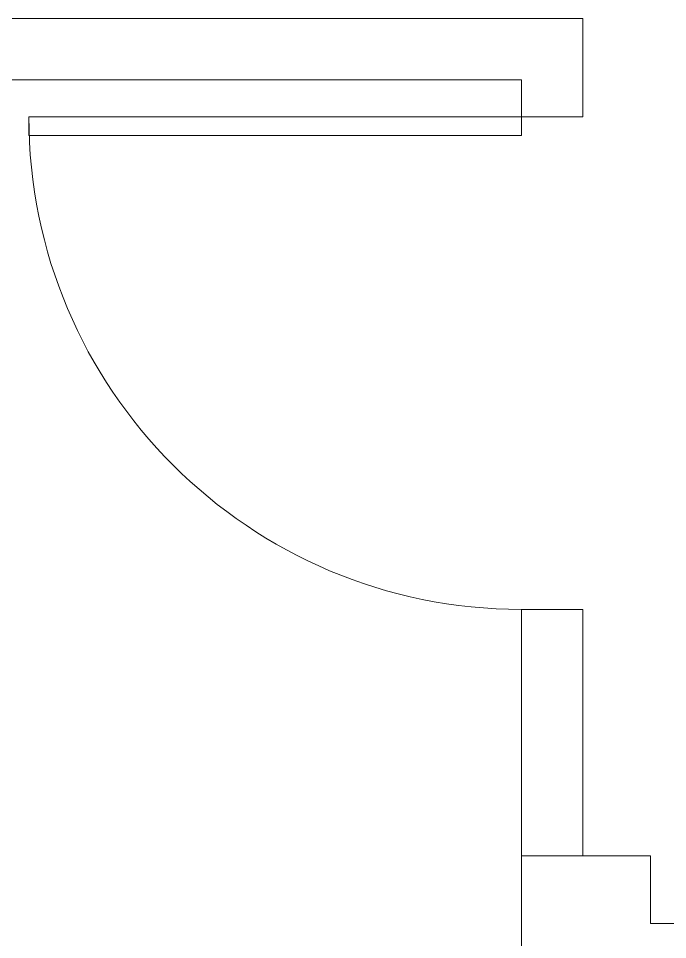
# Model space of a CAD drawing. Header units: metres. Extents: x 2999 to 3109, y 1752 to 1796.
# Drawn here: x 3029.07 to 3030.124, y 1761.757 to 1763.254 of the extents above; entities that cross this region are included whole.
import ezdxf

# ---------------------------------------------------------------- set-up
doc = ezdxf.new("R2010")
doc.units = ezdxf.units.M
doc.layers.add('PAREDES', color=7, linetype='Continuous')

msp = doc.modelspace()

# ---------------------------------------------------------------- linework, layer by layer
at = {"layer": 'PAREDES', "color": 253, "lineweight": 0}
for p, q in [((3029.9866, 1763.2536), (3024.0266, 1763.2536)), ((3029.9866, 1763.0936), (3029.9866, 1763.2536)), ((3029.8866, 1763.1536), (3024.0266, 1763.1536)), ((3029.8866, 1763.0936), (3029.8866, 1763.1536)), ((3029.0866, 1763.0636), (3029.0866, 1763.0936)), ((3029.0866, 1763.0936), (3029.8866, 1763.0936)), ((3029.8866, 1763.0936), (3029.9866, 1763.0936)), ((3029.8866, 1763.0936), (3029.8866, 1763.0636)), ((3029.8866, 1763.0636), (3029.0866, 1763.0636)), ((3029.8866, 1762.2936), (3029.9866, 1762.2936)), ((3029.8866, 1761.8936), (3029.8866, 1762.2936)), ((3029.9866, 1761.8936), (3029.9866, 1762.2936)), ((3030.0966, 1761.8936), (3029.8866, 1761.8936)), ((3029.8866, 1761.8936), (3029.8866, 1757.5196)), ((3030.0966, 1761.7836), (3030.0966, 1761.8936)), ((3030.2966, 1761.7836), (3030.0966, 1761.7836))]:
    msp.add_line(p, q, dxfattribs=at)
msp.add_arc((3029.8866, 1763.0936), 0.8, 180, 270, dxfattribs=at)

doc.saveas('drawing.dxf')
